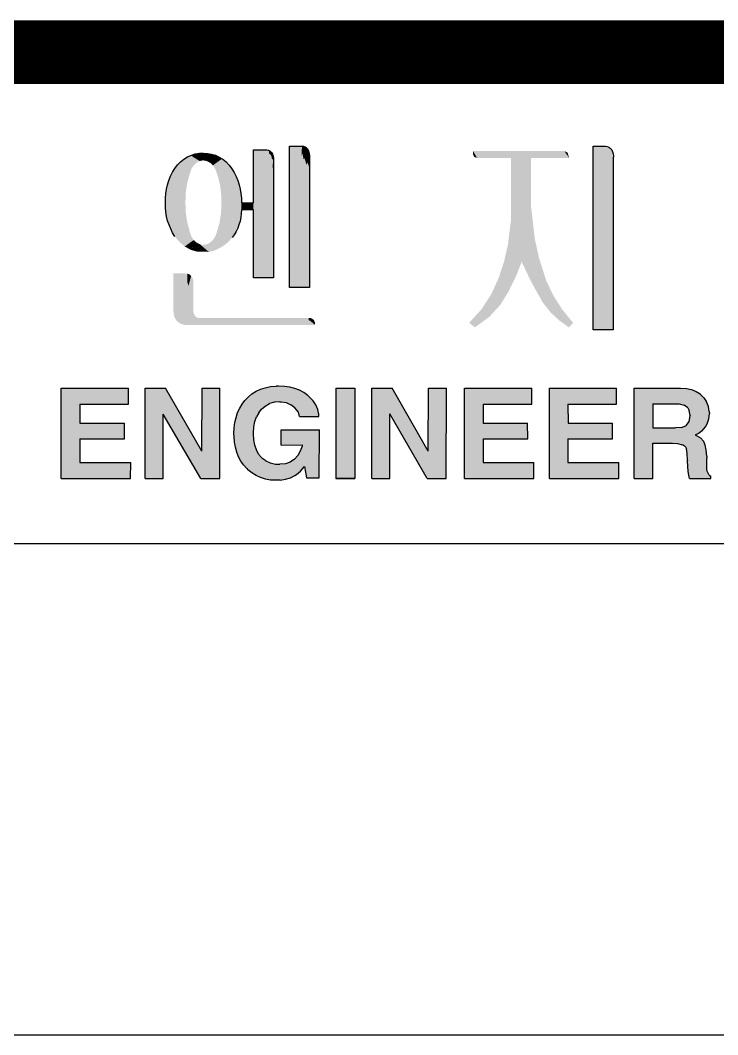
# Model space of a CAD drawing. Header units: millimetres. Extents: x 0 to 841, y 0 to 594.
# Drawn here: x 243.6 to 257.79, y 40 to 60.65 of the extents above; entities that cross this region are included whole.
import ezdxf
from ezdxf.enums import TextEntityAlignment as Align

# ---------------------------------------------------------------- set-up
doc = ezdxf.new("R2010")
doc.units = ezdxf.units.MM
doc.layers.add('A-ANNO-TTLB', color=7, linetype='Continuous')
doc.styles.add('TTLB-BIG', font='Gulim.ttf', dxfattribs={"height": 3})
doc.styles.add('굴림체', font='GulimChe.ttf', dxfattribs={"height": 3})

# ---------------------------------------------------------------- blocks, each defined once
blk = doc.blocks.new('W')
at = {"layer": 'A-ANNO-TTLB', "ltscale": 5}
h = blk.add_hatch(color=256, dxfattribs=at)
h.paths.add_polyline_path([(245.714, 52.129), (245.715, 52.451), (244.807, 52.45), (244.806, 52.835), (245.797, 52.835), (245.799, 53.163), (244.428, 53.162), (244.428, 51.321), (245.841, 51.322), (245.843, 51.646), (244.808, 51.646), (244.806, 52.128)])
h.paths.add_polyline_path([(246.14, 51.322), (246.503, 51.321), (246.506, 52.634), (247.268, 51.321), (247.657, 51.322), (247.657, 53.163), (247.295, 53.162), (247.289, 51.882), (246.552, 53.162), (246.14, 53.161)])
h.paths.add_polyline_path([(247.945, 52.238), (247.946, 52.18), (247.956, 52.065), (247.974, 51.959), (248.002, 51.857), (248.039, 51.764), (248.084, 51.676), (248.141, 51.598), (248.205, 51.523), (248.226, 51.502), (248.308, 51.437), (248.393, 51.382), (248.486, 51.34), (248.585, 51.31), (248.691, 51.291), (248.801, 51.286), (248.887, 51.289), (248.995, 51.307), (249.093, 51.339), (249.183, 51.384), (249.22, 51.407), (249.297, 51.473), (249.383, 51.564), (249.421, 51.333), (249.681, 51.333), (249.682, 52.315), (248.903, 52.315), (248.903, 52.004), (249.333, 52.005), (249.329, 51.984), (249.293, 51.878), (249.242, 51.789), (249.175, 51.715), (249.173, 51.715), (249.089, 51.657), (248.991, 51.623), (248.881, 51.611), (248.788, 51.616), (248.684, 51.64), (248.593, 51.68), (248.509, 51.743), (248.444, 51.82), (248.401, 51.904), (248.367, 52), (248.349, 52.11), (248.342, 52.233), (248.342, 52.254), (248.351, 52.374), (248.371, 52.482), (248.403, 52.577), (248.449, 52.662), (248.506, 52.734), (248.577, 52.798), (248.666, 52.847), (248.766, 52.876), (248.877, 52.885), (248.902, 52.885), (249.007, 52.867), (249.101, 52.825), (249.183, 52.76), (249.257, 52.67), (249.28, 52.585), (249.67, 52.586), (249.67, 52.629), (249.65, 52.727), (249.612, 52.819), (249.554, 52.905), (249.476, 52.988), (249.445, 53.014), (249.366, 53.072), (249.278, 53.119), (249.184, 53.155), (249.081, 53.181), (248.971, 53.198), (248.854, 53.203), (248.8, 53.202), (248.688, 53.192), (248.582, 53.17), (248.484, 53.138), (248.394, 53.097), (248.309, 53.045), (248.233, 52.98), (248.164, 52.907), (248.112, 52.839), (248.061, 52.754), (248.019, 52.663), (247.987, 52.566), (247.965, 52.462), (247.95, 52.354)])
h.paths.add_polyline_path([(250.404, 53.162), (250.016, 53.161), (250.015, 51.32), (250.404, 51.321)])
h = blk.add_hatch(color=256, dxfattribs=at)
h.paths.add_polyline_path([(251.115, 52.636), (251.879, 51.321), (252.266, 51.322), (252.268, 53.163), (251.904, 53.162), (251.898, 51.882), (251.161, 53.162), (250.749, 53.163), (250.749, 51.322), (251.114, 51.321)])
h.paths.add_polyline_path([(253.013, 52.451), (253.014, 52.835), (254.005, 52.835), (254.005, 53.162), (252.636, 53.162), (252.634, 51.321), (254.049, 51.322), (254.049, 51.646), (253.014, 51.648), (253.014, 52.128), (253.922, 52.129), (253.921, 52.45)])
h.paths.add_polyline_path([(254.743, 52.451), (254.742, 52.834), (255.732, 52.834), (255.732, 53.162), (254.363, 53.163), (254.364, 51.322), (255.777, 51.321), (255.776, 51.647), (254.741, 51.647), (254.741, 52.127), (255.649, 52.128), (255.649, 52.45)])
h = blk.add_hatch(color=256, dxfattribs=at)
h.paths.add_polyline_path([(256.469, 52.044), (256.872, 52.043), (256.968, 52.038), (257.071, 52.011), (257.133, 51.964), (257.152, 51.927), (257.17, 51.833), (257.177, 51.696), (257.177, 51.686), (257.18, 51.563), (257.188, 51.474), (257.194, 51.426), (257.218, 51.322), (257.646, 51.322), (257.646, 51.372), (257.617, 51.387), (257.572, 51.474), (257.57, 51.504), (257.567, 51.603), (257.566, 51.736), (257.566, 51.78), (257.557, 51.903), (257.535, 52.003), (257.504, 52.076), (257.5, 52.082), (257.436, 52.149), (257.329, 52.208), (257.391, 52.232), (257.475, 52.292), (257.542, 52.372), (257.576, 52.435), (257.608, 52.534), (257.619, 52.642), (257.617, 52.684), (257.601, 52.788), (257.563, 52.881), (257.509, 52.965), (257.435, 53.04), (257.429, 53.043), (257.35, 53.095), (257.255, 53.133), (257.151, 53.155), (257.031, 53.162), (256.09, 53.163), (256.091, 51.322), (256.469, 51.321)])
h.paths.add_polyline_path([(256.469, 52.354), (256.469, 52.845), (256.956, 52.845), (257.003, 52.844), (257.105, 52.817), (257.181, 52.76), (257.21, 52.71), (257.23, 52.604), (257.228, 52.595), (257.21, 52.485), (257.156, 52.409), (257.139, 52.397), (257.051, 52.364), (256.927, 52.353)], flags=16)
h.paths.add_polyline_path([(257.932, 51.322), (258.321, 51.321), (258.321, 53.162), (257.931, 53.163)])
h.paths.add_polyline_path([(259.032, 52.635), (259.794, 51.322), (260.183, 51.322), (260.183, 53.162), (259.82, 53.162), (259.815, 51.882), (259.078, 53.162), (258.666, 53.163), (258.666, 51.322), (259.028, 51.321)])
h.paths.add_polyline_path([(260.528, 51.858), (260.565, 51.764), (260.61, 51.677), (260.667, 51.597), (260.731, 51.524), (260.752, 51.503), (260.834, 51.436), (260.919, 51.381), (261.012, 51.339), (261.11, 51.309), (261.217, 51.293), (261.328, 51.286), (261.413, 51.29), (261.521, 51.306), (261.619, 51.338), (261.709, 51.383), (261.746, 51.408), (261.822, 51.475), (261.909, 51.564), (261.947, 51.335), (262.207, 51.335), (262.207, 52.314), (261.429, 52.314), (261.429, 52.006), (261.859, 52.005), (261.855, 51.984), (261.819, 51.879), (261.768, 51.79), (261.7, 51.715), (261.615, 51.656), (261.517, 51.623), (261.409, 51.61), (261.316, 51.617), (261.21, 51.64), (261.119, 51.679), (261.034, 51.743), (260.97, 51.821), (260.927, 51.903), (260.893, 52), (260.875, 52.109), (260.868, 52.233), (260.868, 52.256), (260.877, 52.373), (260.897, 52.482), (260.929, 52.578), (260.975, 52.661), (261.032, 52.735), (261.103, 52.799), (261.191, 52.846), (261.291, 52.876), (261.403, 52.886), (261.43, 52.885), (261.532, 52.868), (261.627, 52.826), (261.709, 52.759), (261.783, 52.671), (261.808, 52.587), (262.196, 52.586), (262.195, 52.63), (262.175, 52.726), (262.138, 52.819), (262.08, 52.907), (262.002, 52.989), (261.973, 53.014), (261.891, 53.073), (261.804, 53.119), (261.71, 53.157), (261.607, 53.183), (261.497, 53.197), (261.38, 53.204), (261.326, 53.202), (261.214, 53.191), (261.108, 53.171), (261.01, 53.14), (260.92, 53.097), (260.835, 53.044), (260.759, 52.98), (260.69, 52.906), (260.638, 52.838), (260.587, 52.753), (260.545, 52.662), (260.513, 52.565), (260.491, 52.463), (260.476, 52.353), (260.471, 52.237), (260.474, 52.18), (260.482, 52.066), (260.5, 51.958)])
h.paths.add_polyline_path([(264.276, 51.832), (264.234, 51.919), (264.207, 52.015), (264.189, 52.125), (264.184, 52.244), (264.184, 52.269), (264.192, 52.391), (264.213, 52.501), (264.245, 52.595), (264.289, 52.679), (264.344, 52.748), (264.357, 52.76), (264.44, 52.822), (264.536, 52.858), (264.642, 52.87), (264.686, 52.868), (264.796, 52.852), (264.889, 52.812), (264.965, 52.749), (265.015, 52.669), (265.057, 52.555), (265.446, 52.556), (265.438, 52.618), (265.412, 52.718), (265.373, 52.812), (265.316, 52.9), (265.244, 52.981), (265.225, 53), (265.147, 53.063), (265.062, 53.112), (264.969, 53.152), (264.869, 53.18), (264.759, 53.197), (264.643, 53.204), (264.591, 53.201), (264.481, 53.191), (264.377, 53.169), (264.281, 53.133), (264.191, 53.088), (264.109, 53.03), (264.034, 52.96), (264.007, 52.931), (263.948, 52.855), (263.898, 52.772), (263.859, 52.681), (263.827, 52.584), (263.804, 52.478), (263.792, 52.366), (263.787, 52.249), (263.787, 52.195), (263.796, 52.077), (263.812, 51.968), (263.838, 51.864), (263.871, 51.769), (263.914, 51.681), (263.965, 51.602), (264.025, 51.53), (264.06, 51.495), (264.136, 51.43), (264.221, 51.379), (264.314, 51.337), (264.414, 51.309), (264.523, 51.292), (264.638, 51.286), (264.715, 51.288), (264.827, 51.302), (264.929, 51.328), (265.023, 51.366), (265.111, 51.414), (265.19, 51.475), (265.215, 51.498), (265.28, 51.572), (265.335, 51.655), (265.381, 51.748), (265.419, 51.85), (265.447, 51.964), (265.057, 51.963), (265.029, 51.871), (264.982, 51.78), (264.915, 51.708), (264.849, 51.665), (264.753, 51.63), (264.639, 51.619), (264.53, 51.632), (264.437, 51.668), (264.355, 51.727), (264.289, 51.807)])
h.paths.add_polyline_path([(266.017, 51.439), (266.11, 51.385), (266.213, 51.342), (266.234, 51.334), (266.334, 51.308), (266.441, 51.291), (266.552, 51.286), (266.579, 51.287), (266.685, 51.295), (266.791, 51.313), (266.893, 51.345), (266.941, 51.363), (267.039, 51.41), (267.125, 51.468), (267.204, 51.538), (267.271, 51.616), (267.288, 51.641), (267.338, 51.722), (267.375, 51.813), (267.407, 51.91), (267.43, 52.014), (267.442, 52.126), (267.447, 52.245), (267.445, 52.286), (267.438, 52.403), (267.422, 52.511), (267.396, 52.613), (267.363, 52.707), (267.32, 52.796), (267.267, 52.876), (267.24, 52.913), (267.168, 52.985), (267.087, 53.05), (266.994, 53.104), (266.891, 53.147), (266.87, 53.155), (266.768, 53.181), (266.661, 53.198), (266.552, 53.202), (266.525, 53.202), (266.419, 53.194), (266.313, 53.176), (266.209, 53.144), (266.163, 53.126), (266.065, 53.079), (265.977, 53.021), (265.9, 52.953), (265.833, 52.873), (265.816, 52.85), (265.768, 52.769), (265.728, 52.678), (265.696, 52.581), (265.674, 52.477), (265.661, 52.365), (265.657, 52.245), (265.657, 52.201), (265.665, 52.085), (265.682, 51.978), (265.708, 51.876), (265.741, 51.781), (265.784, 51.693), (265.837, 51.613), (265.864, 51.576), (265.936, 51.503)])
h.paths.add_polyline_path([(266.2, 51.758), (266.145, 51.831), (266.102, 51.915), (266.071, 52.013), (266.053, 52.123), (266.046, 52.246), (266.046, 52.287), (266.056, 52.405), (266.079, 52.511), (266.113, 52.605), (266.16, 52.687), (266.219, 52.755), (266.256, 52.786), (266.344, 52.839), (266.442, 52.87), (266.552, 52.881), (266.604, 52.879), (266.708, 52.859), (266.801, 52.815), (266.885, 52.752), (266.902, 52.733), (266.958, 52.662), (267.002, 52.575), (267.033, 52.477), (267.051, 52.368), (267.058, 52.246), (267.056, 52.204), (267.046, 52.086), (267.023, 51.98), (266.989, 51.885), (266.942, 51.806), (266.881, 51.736), (266.846, 51.707), (266.76, 51.654), (266.662, 51.621), (266.552, 51.61), (266.5, 51.614), (266.396, 51.634), (266.303, 51.676), (266.219, 51.739)], flags=16)
at = {"layer": 'A-ANNO-TTLB'}
for p, q in [((249.073, 58.086), (249.328, 58.086)), ((249.073, 55.213), (249.073, 58.086)), ((255.253, 54.352), (255.253, 58.086)), ((255.253, 58.086), (255.504, 58.086)), ((248.34, 58.016), (248.579, 58.016)), ((248.34, 56.937), (248.34, 58.016)), ((249.48, 57.841), (249.48, 55.213)), ((255.66, 57.846), (255.66, 54.352)), ((248.747, 57.801), (248.747, 55.405)), ((248.096, 56.937), (248.34, 56.937)), ((248.34, 56.794), (248.096, 56.794)), ((248.34, 55.405), (248.34, 56.794)), ((248.747, 55.405), (248.34, 55.405)), ((249.48, 55.213), (249.073, 55.213)), ((255.66, 54.352), (255.253, 54.352)), ((244.428, 53.162), (245.799, 53.163)), ((244.428, 51.321), (244.428, 53.162)), ((245.797, 52.835), (245.799, 53.163)), ((246.14, 53.161), (246.552, 53.162)), ((246.14, 51.322), (246.14, 53.161)), ((247.289, 51.882), (246.552, 53.162)), ((247.289, 51.882), (247.295, 53.162)), ((247.295, 53.162), (247.657, 53.163)), ((247.657, 51.322), (247.657, 53.163)), ((248.309, 53.045), (248.394, 53.097)), ((248.394, 53.097), (248.484, 53.138)), ((248.484, 53.138), (248.582, 53.17)), ((248.582, 53.17), (248.688, 53.192)), ((248.688, 53.192), (248.8, 53.202)), ((248.854, 53.203), (248.8, 53.202)), ((248.971, 53.198), (248.854, 53.203)), ((249.081, 53.181), (248.971, 53.198)), ((249.184, 53.155), (249.081, 53.181)), ((249.278, 53.119), (249.184, 53.155)), ((249.366, 53.072), (249.278, 53.119)), ((249.445, 53.014), (249.366, 53.072)), ((250.016, 53.161), (250.015, 51.32)), ((250.016, 53.161), (250.404, 53.162)), ((250.404, 53.162), (250.404, 51.321)), ((250.749, 51.322), (250.749, 53.163)), ((250.749, 53.163), (251.161, 53.162)), ((251.898, 51.882), (251.161, 53.162)), ((251.898, 51.882), (251.904, 53.162)), ((251.904, 53.162), (252.268, 53.163)), ((252.266, 51.322), (252.268, 53.163)), ((252.634, 51.321), (252.636, 53.162)), ((252.636, 53.162), (254.005, 53.162)), ((254.005, 52.835), (254.005, 53.162)), ((254.363, 53.163), (255.732, 53.162)), ((254.364, 51.322), (254.363, 53.163)), ((255.732, 52.834), (255.732, 53.162)), ((256.091, 51.322), (256.09, 53.163)), ((256.09, 53.163), (257.031, 53.162)), ((257.031, 53.162), (257.151, 53.155)), ((257.151, 53.155), (257.255, 53.133)), ((257.255, 53.133), (257.35, 53.095)), ((257.35, 53.095), (257.429, 53.043)), ((248.112, 52.839), (248.164, 52.907)), ((248.164, 52.907), (248.233, 52.98)), ((248.233, 52.98), (248.309, 53.045)), ((248.766, 52.876), (248.666, 52.847)), ((248.877, 52.885), (248.766, 52.876)), ((248.877, 52.885), (248.902, 52.885)), ((248.902, 52.885), (249.007, 52.867)), ((249.007, 52.867), (249.101, 52.825)), ((249.476, 52.988), (249.445, 53.014)), ((249.554, 52.905), (249.476, 52.988)), ((249.612, 52.819), (249.554, 52.905)), ((257.429, 53.043), (257.435, 53.04)), ((257.435, 53.04), (257.509, 52.965)), ((257.509, 52.965), (257.563, 52.881)), ((257.601, 52.788), (257.563, 52.881)), ((244.806, 52.835), (245.797, 52.835)), ((244.806, 52.835), (244.807, 52.45)), ((247.987, 52.566), (248.019, 52.663)), ((248.019, 52.663), (248.061, 52.754)), ((248.061, 52.754), (248.112, 52.839)), ((248.449, 52.662), (248.403, 52.577)), ((248.449, 52.662), (248.506, 52.734)), ((248.506, 52.734), (248.577, 52.798)), ((248.577, 52.798), (248.666, 52.847)), ((249.183, 52.76), (249.101, 52.825)), ((249.257, 52.67), (249.183, 52.76)), ((249.28, 52.585), (249.257, 52.67)), ((249.65, 52.727), (249.612, 52.819)), ((249.67, 52.629), (249.65, 52.727)), ((253.014, 52.835), (253.013, 52.451)), ((253.014, 52.835), (254.005, 52.835)), ((254.742, 52.834), (255.732, 52.834)), ((254.742, 52.834), (254.743, 52.451)), ((256.469, 52.845), (256.469, 52.354)), ((256.469, 52.845), (256.956, 52.845)), ((256.956, 52.845), (257.003, 52.844)), ((257.003, 52.844), (257.105, 52.817)), ((257.181, 52.76), (257.105, 52.817)), ((257.181, 52.76), (257.21, 52.71)), ((257.23, 52.604), (257.21, 52.71)), ((257.617, 52.684), (257.601, 52.788)), ((257.617, 52.684), (257.619, 52.642)), ((246.503, 51.321), (246.506, 52.634)), ((247.268, 51.321), (246.506, 52.634)), ((247.95, 52.354), (247.965, 52.462)), ((247.965, 52.462), (247.987, 52.566)), ((248.351, 52.374), (248.371, 52.482)), ((248.371, 52.482), (248.403, 52.577)), ((249.28, 52.585), (249.67, 52.586)), ((249.67, 52.586), (249.67, 52.629)), ((251.114, 51.321), (251.115, 52.636)), ((251.879, 51.321), (251.115, 52.636)), ((253.013, 52.451), (253.921, 52.45)), ((257.156, 52.409), (257.21, 52.485)), ((257.21, 52.485), (257.228, 52.595)), ((257.23, 52.604), (257.228, 52.595)), ((257.576, 52.435), (257.608, 52.534)), ((257.608, 52.534), (257.619, 52.642)), ((244.807, 52.45), (245.715, 52.451)), ((245.714, 52.129), (245.715, 52.451)), ((247.945, 52.238), (247.95, 52.354)), ((248.342, 52.254), (248.351, 52.374)), ((248.342, 52.233), (248.342, 52.254)), ((248.903, 52.004), (248.903, 52.315)), ((248.903, 52.315), (249.682, 52.315)), ((249.681, 51.333), (249.682, 52.315)), ((253.922, 52.129), (253.921, 52.45)), ((254.743, 52.451), (255.649, 52.45)), ((255.649, 52.128), (255.649, 52.45)), ((256.469, 52.354), (256.927, 52.353)), ((257.051, 52.364), (256.927, 52.353)), ((257.051, 52.364), (257.139, 52.397)), ((257.156, 52.409), (257.139, 52.397)), ((257.475, 52.292), (257.391, 52.232)), ((257.475, 52.292), (257.542, 52.372)), ((257.542, 52.372), (257.576, 52.435)), ((244.806, 52.128), (245.714, 52.129)), ((244.806, 52.128), (244.808, 51.646)), ((247.946, 52.18), (247.945, 52.238)), ((247.956, 52.065), (247.946, 52.18)), ((247.974, 51.959), (247.956, 52.065)), ((248.349, 52.11), (248.342, 52.233)), ((248.367, 52), (248.349, 52.11)), ((253.014, 52.128), (253.922, 52.129)), ((253.014, 52.128), (253.014, 51.648)), ((254.741, 52.127), (255.649, 52.128)), ((254.741, 52.127), (254.741, 51.647)), ((256.469, 52.044), (256.872, 52.043)), ((256.469, 51.321), (256.469, 52.044)), ((256.872, 52.043), (256.968, 52.038)), ((257.391, 52.232), (257.329, 52.208)), ((257.329, 52.208), (257.436, 52.149)), ((257.436, 52.149), (257.5, 52.082)), ((257.5, 52.082), (257.504, 52.076)), ((257.535, 52.003), (257.504, 52.076)), ((247.289, 51.882), (247.289, 51.882)), ((248.002, 51.857), (247.974, 51.959)), ((248.039, 51.764), (248.002, 51.857)), ((248.401, 51.904), (248.367, 52)), ((248.444, 51.82), (248.401, 51.904)), ((248.903, 52.004), (249.333, 52.005)), ((249.293, 51.878), (249.242, 51.789)), ((249.329, 51.984), (249.293, 51.878)), ((249.333, 52.005), (249.329, 51.984)), ((251.898, 51.882), (251.898, 51.882)), ((256.968, 52.038), (257.071, 52.011)), ((257.133, 51.964), (257.071, 52.011)), ((257.133, 51.964), (257.152, 51.927)), ((257.17, 51.833), (257.152, 51.927)), ((257.177, 51.696), (257.17, 51.833)), ((257.557, 51.903), (257.535, 52.003)), ((257.566, 51.78), (257.557, 51.903)), ((244.808, 51.646), (245.843, 51.646)), ((245.841, 51.322), (245.843, 51.646)), ((248.084, 51.676), (248.039, 51.764)), ((248.141, 51.598), (248.084, 51.676)), ((248.502, 51.751), (248.444, 51.82)), ((248.502, 51.751), (248.514, 51.739)), ((248.593, 51.68), (248.514, 51.739)), ((248.593, 51.68), (248.684, 51.64)), ((248.684, 51.64), (248.788, 51.616)), ((249.089, 51.657), (248.991, 51.623)), ((249.173, 51.715), (249.089, 51.657)), ((249.175, 51.715), (249.173, 51.715)), ((249.242, 51.789), (249.175, 51.715)), ((253.014, 51.648), (254.049, 51.646)), ((254.049, 51.322), (254.049, 51.646)), ((254.741, 51.647), (255.776, 51.647)), ((255.777, 51.321), (255.776, 51.647)), ((257.177, 51.696), (257.177, 51.686)), ((257.18, 51.563), (257.177, 51.686)), ((257.566, 51.78), (257.566, 51.736)), ((257.567, 51.603), (257.566, 51.736)), ((248.205, 51.523), (248.141, 51.598)), ((248.205, 51.523), (248.226, 51.502)), ((248.308, 51.437), (248.226, 51.502)), ((248.393, 51.382), (248.308, 51.437)), ((248.788, 51.616), (248.881, 51.611)), ((248.991, 51.623), (248.881, 51.611)), ((248.881, 51.611), (248.881, 51.611)), ((249.22, 51.407), (249.297, 51.473)), ((249.297, 51.473), (249.383, 51.564)), ((249.383, 51.564), (249.421, 51.333)), ((257.188, 51.474), (257.18, 51.563)), ((257.194, 51.426), (257.188, 51.474)), ((257.218, 51.322), (257.194, 51.426)), ((257.57, 51.504), (257.567, 51.603)), ((257.572, 51.474), (257.57, 51.504)), ((257.617, 51.387), (257.572, 51.474)), ((244.428, 51.321), (245.841, 51.322)), ((246.14, 51.322), (246.503, 51.321)), ((247.268, 51.321), (247.657, 51.322)), ((248.486, 51.34), (248.393, 51.382)), ((248.585, 51.31), (248.486, 51.34)), ((248.691, 51.291), (248.585, 51.31)), ((248.801, 51.286), (248.691, 51.291)), ((248.887, 51.289), (248.801, 51.286)), ((248.887, 51.289), (248.995, 51.307)), ((248.995, 51.307), (249.093, 51.339)), ((249.093, 51.339), (249.183, 51.384)), ((249.183, 51.384), (249.22, 51.407)), ((249.421, 51.333), (249.681, 51.333)), ((250.015, 51.32), (250.404, 51.321)), ((250.015, 51.32), (250.404, 51.321)), ((250.404, 51.321), (250.015, 51.32)), ((250.404, 51.321), (250.404, 51.321)), ((250.749, 51.322), (251.114, 51.321)), ((251.879, 51.321), (252.266, 51.322)), ((252.634, 51.321), (254.049, 51.322)), ((254.364, 51.322), (255.777, 51.321)), ((256.091, 51.322), (256.469, 51.321)), ((257.218, 51.322), (257.646, 51.322)), ((257.617, 51.387), (257.646, 51.372)), ((257.646, 51.322), (257.646, 51.372)), ((190, 50), (350, 50)), ((190, 40), (350, 40))]:
    blk.add_line(p, q, dxfattribs=at)
at = {"layer": 'A-ANNO-TTLB', "const_width": 1.3}
blk.add_lwpolyline([(40, 60), (821.297, 60)], dxfattribs=at)
at = {"layer": 'A-ANNO-TTLB', "extrusion": (0, 0, -1)}
for centre, major_axis, start_param, end_param in [((249.339, 57.925), (0, 0.162), -0.079082, 0.860018), ((249.205, 57.867), (0, 0.324), 1.041209, 1.650533), ((255.501, 57.893), (0, 0.193), 0.020117, 1.817633), ((247.293, 57.105), (0, 0.839), -0.890797, 0.044909), ((247.352, 57.12), (0, 0.823), -0.039062, 0.907499), ((248.594, 57.834), (0, 0.183), -0.097394, 1.751626), ((247.463, 56.977), (0, 1.075), 4.673665, 5.368104), ((247.178, 56.964), (0, 1.08), 0.910536, 1.596028), ((247.455, 56.905), (0, 1.066), 4.046404, 4.740095), ((247.382, 56.795), (0, 0.84), 1.572312, 2.316645)]:
    blk.add_ellipse(centre, major_axis=major_axis, ratio=0.85, start_param=start_param, end_param=end_param, dxfattribs=at)
at = {"layer": 'A-ANNO-TTLB'}
for points in [[(249.073, 58.086), (249.328, 58.086), (249.071, 57.648), (249.478, 57.644)], [(249.328, 58.086), (249.391, 58.073), (249.319, 57.884)], [(249.443, 58.031), (249.475, 57.94), (249.332, 57.974), (249.361, 57.821)], [(249.391, 58.073), (249.391, 58.073), (249.345, 57.979), (249.365, 57.955)], [(249.365, 57.955), (249.365, 57.955), (249.391, 58.073)], [(249.391, 58.073), (249.443, 58.031), (249.365, 57.955)], [(255.253, 58.086), (255.504, 58.086), (255.253, 54.352), (255.66, 54.352)], [(255.504, 58.086), (255.641, 57.995), (255.66, 54.352)], [(246.943, 57.835), (246.841, 57.75), (247.186, 57.753), (247.126, 57.697)], [(246.943, 57.835), (247.063, 57.899), (247.182, 57.749), (247.248, 57.785)], [(247.195, 57.935), (247.063, 57.899), (247.248, 57.785)], [(247.195, 57.935), (247.325, 57.943), (247.248, 57.785), (247.319, 57.799)], [(247.325, 57.943), (247.458, 57.933), (247.319, 57.799), (247.39, 57.785)], [(247.458, 57.933), (247.584, 57.898), (247.39, 57.785), (247.459, 57.748)], [(247.584, 57.898), (247.703, 57.833), (247.46, 57.749), (247.516, 57.697)], [(247.703, 57.832), (247.807, 57.742), (247.516, 57.697), (247.56, 57.629)], [(248.34, 58.016), (248.579, 58.016), (248.34, 55.405), (248.747, 55.405)], [(248.579, 58.016), (248.663, 58.002), (248.747, 55.405), (248.741, 57.844)], [(248.663, 58.002), (248.708, 57.959), (248.658, 57.938), (248.706, 57.901)], [(248.708, 57.959), (248.735, 57.911), (248.696, 57.898), (248.733, 57.843)], [(248.735, 57.911), (248.749, 57.857), (248.707, 57.853), (248.735, 57.811)], [(248.741, 57.83), (248.749, 57.857), (248.73, 57.645), (248.747, 57.642)], [(249.474, 57.939), (249.48, 57.841), (249.368, 57.885), (249.42, 57.709)], [(249.48, 57.841), (249.441, 57.755), (249.478, 57.644)], [(252.808, 57.991), (252.807, 57.924), (252.891, 57.849), (252.835, 57.866)], [(252.808, 57.991), (254.668, 57.987), (252.891, 57.849), (254.765, 57.847)], [(252.891, 57.849), (254.765, 57.847), (253.584, 57.847), (253.991, 57.847)], [(253.584, 57.847), (253.991, 57.847), (253.58, 56.569), (253.991, 56.852)], [(254.668, 57.987), (254.735, 57.955), (254.765, 57.847)], [(255.641, 57.994), (255.66, 57.846), (255.66, 54.352)], [(246.738, 57.632), (247.081, 57.629), (246.672, 57.512), (247.038, 57.513)], [(246.841, 57.75), (247.128, 57.697), (246.738, 57.632), (247.08, 57.629)], [(247.807, 57.742), (247.903, 57.627), (247.562, 57.629), (247.595, 57.538)], [(247.595, 57.538), (247.903, 57.627), (247.64, 57.39), (247.988, 57.468)], [(248.741, 57.643), (248.747, 57.642), (248.735, 57.37), (248.747, 57.362)], [(249.071, 57.648), (249.478, 57.644), (249.073, 55.213), (249.48, 55.213)], [(246.672, 57.512), (247.041, 57.513), (246.619, 57.389), (246.996, 57.351)], [(247.64, 57.39), (247.988, 57.468), (247.668, 57.252), (248.028, 57.37)], [(246.576, 57.234), (246.996, 57.351), (246.554, 57.088), (246.964, 57.146)], [(246.619, 57.389), (246.576, 57.234), (246.995, 57.351)], [(247.668, 57.252), (248.028, 57.37), (247.687, 57.069), (248.068, 57.223)], [(247.687, 57.07), (248.068, 57.223), (247.688, 56.906), (248.09, 57.084)], [(248.742, 57.365), (248.747, 57.362), (248.737, 57.104), (248.747, 57.1)], [(246.554, 57.088), (246.964, 57.146), (246.553, 57.043), (246.956, 56.937)], [(246.553, 57.043), (246.555, 56.794), (246.956, 56.937)], [(247.689, 56.906), (248.09, 57.084), (247.681, 56.734), (248.096, 56.937)], [(248.743, 57.102), (248.747, 57.1), (248.739, 56.823), (248.747, 56.822)], [(246.555, 56.794), (246.575, 56.65), (246.956, 56.937)], [(246.575, 56.65), (246.956, 56.937), (246.617, 56.502), (246.964, 56.727)], [(247.651, 56.528), (248.096, 56.794), (247.593, 56.326), (248.083, 56.638)], [(247.682, 56.734), (248.096, 56.937), (247.651, 56.528), (248.096, 56.794)], [(248.096, 56.937), (248.34, 56.937), (248.096, 56.794), (248.34, 56.794)], [(248.743, 56.822), (248.747, 56.822), (248.741, 56.683), (248.748, 56.68)], [(253.58, 56.569), (253.991, 56.852), (253.523, 56.111), (254.069, 56.178)], [(246.617, 56.502), (246.964, 56.727), (246.672, 56.369), (246.996, 56.525)], [(247.651, 56.528), (248.083, 56.638), (247.593, 56.326), (248.045, 56.489)], [(248.736, 56.686), (248.747, 56.68), (248.736, 56.536), (248.747, 55.405)], [(246.67, 56.368), (246.996, 56.525), (246.743, 56.247), (247.051, 56.326)], [(247.593, 56.326), (248.045, 56.489), (247.561, 56.247), (247.986, 56.35)], [(246.743, 56.247), (247.051, 56.326), (246.837, 56.135), (247.081, 56.246)], [(246.837, 56.135), (247.08, 56.247), (246.942, 56.046), (247.125, 56.176)], [(247.125, 56.176), (247.18, 56.127), (246.942, 56.046), (247.062, 55.979)], [(247.516, 56.179), (247.895, 56.212), (247.456, 56.124), (247.824, 56.132)], [(247.563, 56.247), (247.986, 56.35), (247.516, 56.179), (247.895, 56.212)], [(253.523, 56.111), (253.8, 55.733), (254.068, 56.188)], [(254.068, 56.188), (254.148, 55.838), (253.8, 55.733), (253.994, 55.323)], [(246.942, 56.046), (247.062, 55.979), (247.062, 55.979)], [(247.181, 56.128), (247.249, 56.09), (247.062, 55.978), (247.189, 55.942)], [(247.25, 56.091), (247.189, 55.942), (247.431, 55.936)], [(247.25, 56.091), (247.319, 56.075), (247.431, 55.936), (247.538, 55.959)], [(247.395, 56.092), (247.7, 56.037), (247.319, 56.075), (247.538, 55.959)], [(247.457, 56.124), (247.824, 56.132), (247.391, 56.092), (247.7, 56.037)], [(253.526, 56.107), (253.449, 55.778), (253.8, 55.733), (253.681, 55.43)], [(253.452, 55.774), (253.334, 55.411), (253.681, 55.43), (253.529, 55.124)], [(254.147, 55.832), (254.301, 55.344), (253.994, 55.323)], [(253.8, 55.733), (253.994, 55.323), (253.994, 55.323)], [(246.712, 55.501), (246.996, 55.494), (246.712, 54.747), (247.119, 54.736)], [(247.073, 55.449), (247.104, 55.401), (246.973, 55.291), (247.039, 55.141)], [(246.996, 55.494), (247.036, 55.48), (246.992, 55.36), (247.003, 55.276)], [(247.036, 55.48), (247.073, 55.449), (246.992, 55.36), (247.018, 55.242)], [(247.104, 55.401), (247.118, 55.348), (247.022, 55.166), (247.024, 55.141)], [(247.118, 55.348), (247.036, 55.175), (247.119, 54.736)], [(253.334, 55.411), (253.182, 55.076), (253.529, 55.124), (253.367, 54.86)], [(254.301, 55.344), (254.449, 55.039), (253.994, 55.323), (254.226, 54.91)], [(253.994, 55.323), (254.226, 54.91), (254.226, 54.91)], [(253.182, 55.076), (252.979, 54.763), (253.367, 54.86), (253.139, 54.611)], [(254.449, 55.039), (254.627, 54.76), (254.226, 54.91), (254.406, 54.706)], [(246.712, 54.747), (247.119, 54.736), (246.717, 54.669), (247.124, 54.686)], [(252.979, 54.763), (252.979, 54.763), (252.73, 54.492), (253.139, 54.611)], [(254.226, 54.91), (254.564, 54.54), (254.763, 54.399)], [(254.226, 54.91), (254.38, 54.711), (254.564, 54.54)], [(254.62, 54.758), (254.846, 54.492), (254.406, 54.706), (254.763, 54.399)], [(254.627, 54.76), (254.62, 54.758), (254.846, 54.492)], [(246.717, 54.669), (247.124, 54.686), (246.74, 54.594), (247.144, 54.642)], [(246.74, 54.594), (246.78, 54.527), (247.143, 54.643)], [(247.074, 54.636), (247.143, 54.643), (246.78, 54.527), (247.172, 54.612)], [(246.78, 54.527), (246.845, 54.479), (247.144, 54.642), (247.179, 54.604)], [(247.179, 54.604), (247.22, 54.59), (246.845, 54.479), (246.92, 54.451)], [(246.92, 54.451), (247.22, 54.59), (246.992, 54.447), (247.262, 54.591)], [(247.262, 54.591), (249.468, 54.591), (246.992, 54.447), (249.597, 54.447)], [(247.143, 54.643), (247.143, 54.643), (247.143, 54.643)], [(249.52, 54.585), (249.568, 54.553), (249.462, 54.533), (249.462, 54.531)], [(249.462, 54.533), (249.462, 54.531), (249.462, 54.531)], [(249.468, 54.591), (249.52, 54.585), (249.466, 54.547), (249.506, 54.531)], [(249.568, 54.553), (249.591, 54.502), (249.491, 54.537), (249.597, 54.447)], [(252.73, 54.492), (252.848, 54.399), (253.139, 54.611)]]:
    blk.add_solid(points, dxfattribs=at)
at = {"layer": 'A-ANNO-TTLB', "style": '굴림체'}
blk.add_attdef('도면번호', text='', height=5, rotation=180, dxfattribs=at).set_placement((89.787, 569.416), align=Align.CENTER)
for tag, p in [('관련참조도면', (789.017, 63.683)), ('도면명칭', (770.985, 51.488)), ('시공공구', (666.048, 51.244)), ('축척', (666.077, 38.384)), ('도면번호', (770.999, 38.448)), ('CAD파일명', (771.642, 25.604)), ('페이지', (666.762, 25.371))]:
    blk.add_attdef(tag, text='', height=3, dxfattribs=at).set_placement(p, align=Align.CENTER)
at = {"layer": 'A-ANNO-TTLB', "style": '굴림체', "flags": 8}
for tag, p in [('개정4-번호', (364.545, 55.733)), ('개정4-개정사유', (464.615, 55.496)), ('개정3-번호', (364.545, 48.364)), ('개정3-개정사유', (464.615, 48.117)), ('개정2-번호', (364.545, 40.364)), ('개정2-개정사유', (464.615, 40.117)), ('개정1-번호', (364.545, 32.364)), ('개정1-개정사유', (464.615, 32.117))]:
    blk.add_attdef(tag, text='', height=3, dxfattribs=at).set_placement(p, align=Align.MIDDLE)
at = {"layer": 'A-ANNO-TTLB'}
for tag, style, flags, p in [('개정4-날짜', '굴림체', 8, (385.084, 55.701)), ('개정4-작성자', '굴림체', 8, (522.808, 55.455)), ('개정4-검토자', '굴림체', 8, (552.576, 55.335)), ('개정4-확인자', '굴림체', 8, (583.194, 55.206)), ('설계회사', 'TTLB-BIG', 1, (214.366, 54.924)), ('개정3-날짜', '굴림체', 8, (385.084, 48.446)), ('개정3-작성자', '굴림체', 8, (522.808, 47.938)), ('개정3-검토자', '굴림체', 8, (552.576, 47.942)), ('개정3-확인자', '굴림체', 8, (583.194, 47.938)), ('개정2-날짜', '굴림체', 8, (385.084, 40.446)), ('개정2-작성자', '굴림체', 8, (522.808, 39.938)), ('개정2-검토자', '굴림체', 8, (552.576, 39.942)), ('개정2-확인자', '굴림체', 8, (583.194, 39.938)), ('개정1-날짜', '굴림체', 8, (385.084, 32.446)), ('개정1-작성자', '굴림체', 8, (522.808, 31.938)), ('개정1-검토자', '굴림체', 8, (552.576, 31.942)), ('개정1-확인자', '굴림체', 8, (583.194, 31.938))]:
    blk.add_attdef(tag, text='', height=3, dxfattribs=dict(at, style=style, flags=flags)).set_placement(p, align=Align.MIDDLE_LEFT)
at = {"layer": 'A-ANNO-TTLB', "style": '굴림체'}
for tag, p in [('설계회사', (214.366, 54.924)), ('설계감리', (214.366, 45.162)), ('시공회사', (214.366, 35.039)), ('설계건명', (76.102, 34.873)), ('시공감리', (214.366, 25.277)), ('시공건명', (76.102, 25.057))]:
    blk.add_attdef(tag, text='', height=3, dxfattribs=at).set_placement(p, align=Align.MIDDLE_LEFT)

msp = doc.modelspace()

# ---------------------------------------------------------------- block references
msp.add_blockref('W', (0, 0))

doc.saveas('drawing.dxf')
